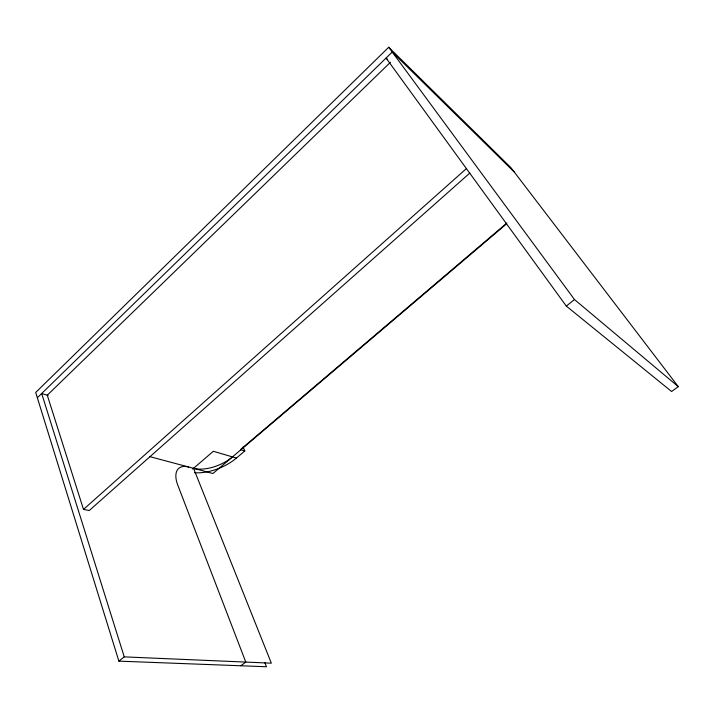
<?xml version="1.0" encoding="UTF-8"?>
<svg xmlns="http://www.w3.org/2000/svg" width="714" height="714" viewBox="0 0 714 714"><rect width="100%" height="100%" fill="white"/><g stroke="black" fill="none" stroke-linecap="round" stroke-linejoin="round"><path stroke-width="1.07" d="M387.675 59.592L386.078 58.048L566.3 306.074L671.606 391.504L678.3 386.658L510.947 167.701L388.719 47.249L35.7 392.45L118.881 661.146L266.465 666.751L264.832 662.61M37.342 397.743L392.245 52.042L514.259 172.038M390.451 62.27L47.276 395.208L83.493 509.403L89.25 510.519L469.776 173.1M83.493 509.403L466.438 168.558M192.7 469.044L213.334 451.284L236.432 458.067L244.804 450.962L243.037 446.937M506.878 223.009L240.431 449.633L244.804 450.962M506.378 224.026L212.959 473.507L149.521 456.558M118.881 661.146L124.254 656.88L271.338 663.181L193.592 468.429M566.3 306.074L574.502 299.559L678.3 386.658M240.823 665.778L245.794 662.083L177.777 485.136A28.828 14.334 49.5 0 1 188.701 467.027M48.079 395.449L41.68 393.521L124.254 656.88M388.719 47.249L574.502 299.559M236.432 458.067A35.986 18.502 -22.7 0 1 194.538 472.73M232.478 456.906A29.685 15.262 -22.7 0 1 193.548 468.322"/></g></svg>
